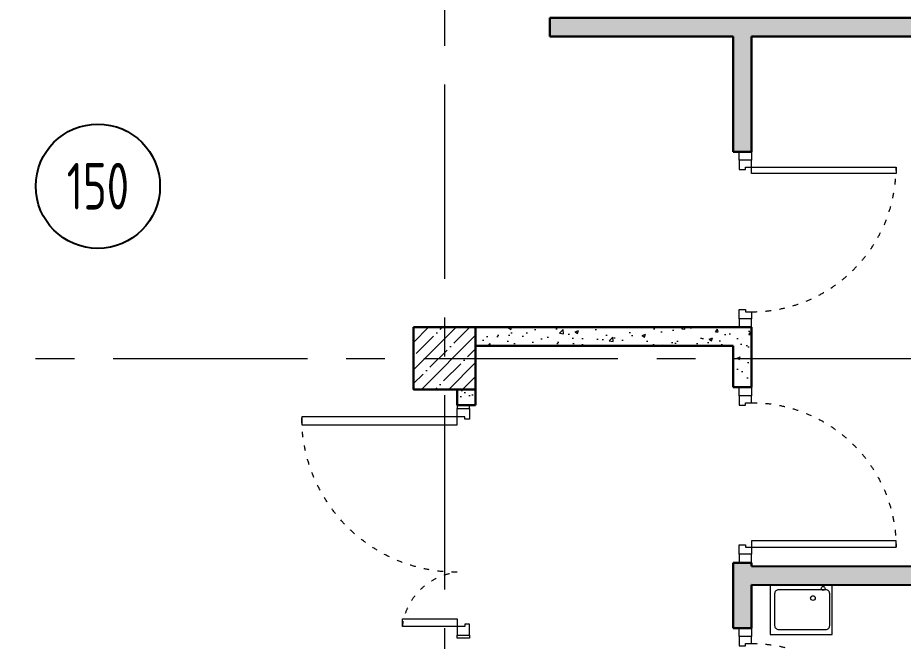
# Model space of a CAD drawing. Header units: millimetres. Extents: x -13407 to 8063098, y -2635 to 109271.
# Drawn here: x -3179 to 2523, y 55574 to 59588 of the extents above; entities that cross this region are included whole.
import ezdxf
from ezdxf.enums import TextEntityAlignment as Align

# ---------------------------------------------------------------- set-up
doc = ezdxf.new("R2010")
doc.units = ezdxf.units.MM
doc.linetypes.add('ACAD_ISO03W100', pattern=[30, 12, -18])
doc.linetypes.add('CENTER', pattern=[2, 1.25, -0.25, 0.25, -0.25])
doc.layers.get('Defpoints').update_dxf_attribs({"color": 6})
for name, color, linetype, lineweight in [('АР_Двери', 5, 'Continuous', 18), ('АР_Колонны', 5, 'Continuous', 30), ('АР_Колонны Штрих', 250, 'Continuous', 5), ('АР_Маркер экспликации', 239, 'Continuous', 13), ('АР_Номер помещения', 1, 'Continuous', 25), ('АР_Оси', 193, 'Continuous', 9), ('АР_Перегородки газоблок', 165, 'Continuous', 30), ('АР_Перегородки газоблок_Штрих', 165, 'Continuous', 5), ('АР_Помещения_площадь', 19, 'Continuous', 9)]:
    doc.layers.add(name, color=color, linetype=linetype, lineweight=lineweight)
doc.layers.add('ТХ_ВК_оборуд.пищеблок', color=250, linetype='Continuous')
doc.layers.get('АР_Маркер экспликации').off()
doc.styles.add('ISOCPEUR', font='isocpeur.ttf', dxfattribs={"width": 0.7})
doc.styles.get("Standard").update_dxf_attribs({"font": 'arial.ttf'})
pattern_1 = [(50, (211803.85, -55205.68), (215.17805, -18.82564), [22.5, -247.5]), (355, (211803.85, -55205.68), (-41.6254, 225.65764), [18, -198]), (100.45144, (211821.79, -55207.25), (173.55265, 206.832), [19.12206, -210.34263]), (46.1842, (211803.85, -55145.68), (320.1724, -49.65578), [33.75, -371.25]), (96.63564, (211830.53, -55149.82), (280.3986, 292.2356), [28.6831, -315.51413]), (351.18416, (211803.85, -55145.68), (280.3986, 292.2356), [27, -297]), (21, (211833.85, -55160.68), (179.07212, -120.78567), [22.5, -247.5]), (326, (211833.85, -55160.68), (72.9946, 217.54501), [18, -198]), (71.45144, (211848.78, -55170.75), (252.06671, 96.75935), [19.12206, -210.34263]), (37.5, (211803.85, -55205.68), (3.647957, 99.868156), [0, -195.6, 0, -201, 0, -198.75]), (7.5, (211803.85, -55205.68), (78.92086, 118.323514), [0, -114.6, 0, -191.1, 0, -75.75]), (327.5, (211736.95, -55205.68), (160.14673, -6.766462), [0, -75, 0, -234, 0, -310.5]), (317.5, (211706.95, -55205.68), (174.95585, 30.031495), [0, -97.5, 0, -155.4, 0, -220.5])]

# ---------------------------------------------------------------- blocks, each defined once
blk = doc.blocks.new('*U301')
at = {"color": 253}
for points in [[(-55, -80), (-55, 0), (-115, 0), (-115, -40), (-100, -40), (-100, -80), (-55, -80)], [(0, 0), (0, -80), (-55, -80), (-55, 0), (0, 0)], [(-1130, 0), (-1130, -80), (-1075, -80), (-1075, 0), (-1130, 0)], [(-1075, -80), (-1075, 0), (-1015, 0), (-1015, -40), (-1030, -40), (-1030, -80), (-1075, -80)]]:
    blk.add_lwpolyline(points, dxfattribs=at)
blk.add_lwpolyline([(-100, -80), (-100, -1010), (-140, -1010), (-140, -80)], close=True, dxfattribs=at)
at = {"color": 253, "linetype": 'ACAD_ISO03W100', "ltscale": 3}
blk.add_arc((-100, -80), 930, 180, 270, dxfattribs=at)
blk = doc.blocks.new('*U302')
at = {"color": 253}
for points in [[(-55, -80), (-55, 0), (-115, 0), (-115, -40), (-100, -40), (-100, -80), (-55, -80)], [(0, 0), (0, -80), (-55, -80), (-55, 0), (0, 0)], [(-1130, 0), (-1130, -80), (-1075, -80), (-1075, 0), (-1130, 0)], [(-1075, -80), (-1075, 0), (-1015, 0), (-1015, -40), (-1030, -40), (-1030, -80), (-1075, -80)]]:
    blk.add_lwpolyline(points, dxfattribs=at)
blk.add_lwpolyline([(-100, -80), (-100, -1010), (-140, -1010), (-140, -80)], close=True, dxfattribs=at)
at = {"color": 253, "linetype": 'ACAD_ISO03W100', "ltscale": 3}
blk.add_arc((-100, -80), 930, 180, 270, dxfattribs=at)
blk = doc.blocks.new('Полуторная_на лестницу')
at = {"color": 253}
for points in [[(75, 80), (75, 1080), (124.9, 1080), (124.9, 80)], [(1375.1, 430), (1375.1, 80), (1425, 80), (1425, 430)]]:
    blk.add_lwpolyline(points, close=True, dxfattribs=at)
for points in [[(0, 0), (0, 80), (20, 80), (20, 0), (0, 0)], [(20, 80), (20, 0), (90, 0), (90, 30), (75, 30), (75, 80), (20, 80)], [(1480, 80), (1480, 0), (1410, 0), (1410, 30), (1425, 30), (1425, 80), (1480, 80)], [(1500, 0), (1500, 80), (1480, 80), (1480, 0), (1500, 0)]]:
    blk.add_lwpolyline(points, dxfattribs=at)
at = {"color": 253, "linetype": 'ACAD_ISO03W100', "ltscale": 3}
for centre, radius, start, end in [((75, 80), 1000, 0, 90), ((1465.4, 39.6), 392.5, 95.9075, 174.0925)]:
    blk.add_arc(centre, radius, start, end, dxfattribs=at)
blk = doc.blocks.new('*U532')
at = {"layer": 'Defpoints', "color": 253}
blk.add_line((4649.5, -5250.3), (4227.1, -5250.3), dxfattribs=at)
at = {"layer": 'АР_Номер помещения', "color": 253}
blk.add_circle((2781.3, -1797.8), 400, dxfattribs=at)
at = {"layer": 'Defpoints', "color": 253, "style": 'ISOCPEUR', "width": 0.7, "flags": 1}
blk.add_attdef('КАТЕГОРИЯ', (-499.2, -2092.2), '', height=250, dxfattribs=at)
at = {"layer": 'Defpoints', "color": 253, "style": 'ISOCPEUR', "width": 0.7}
blk.add_attdef('ПЛОЩАДЬ_ПОМЕЩЕНИЯ', text='', height=200, dxfattribs=at).set_placement((4654.4, -5003.8), align=Align.MIDDLE_RIGHT)
at = {"layer": 'АР_Номер помещения', "color": 253, "style": 'ISOCPEUR', "width": 0.7}
blk.add_attdef('НОМЕР_ПОМЕЩЕНИЯ', text='', height=300, dxfattribs=at).set_placement((2781.3, -1797.8), align=Align.MIDDLE_CENTER)
at = {"layer": 'АР_Помещения_площадь', "color": 253, "lineweight": 30, "width": 0.7, "flags": 104}
blk.add_attdef('ИМЯ_ПОМЕЩЕНИЯ', text='', height=100, dxfattribs=at).set_placement((157.6, 1217.1), align=Align.MIDDLE_CENTER)
blk = doc.blocks.new('*U282')
at = {"color": 253}
for points in [[(-55, -80), (-55, 0), (-115, 0), (-115, -40), (-100, -40), (-100, -80), (-55, -80)], [(0, 0), (0, -80), (-55, -80), (-55, 0), (0, 0)], [(-1130, 0), (-1130, -80), (-1075, -80), (-1075, 0), (-1130, 0)], [(-1075, -80), (-1075, 0), (-1015, 0), (-1015, -40), (-1030, -40), (-1030, -80), (-1075, -80)]]:
    blk.add_lwpolyline(points, dxfattribs=at)
blk.add_lwpolyline([(-100, -80), (-100, -1010), (-140, -1010), (-140, -80)], close=True, dxfattribs=at)
at = {"color": 253, "linetype": 'ACAD_ISO03W100', "ltscale": 3}
blk.add_arc((-100, -80), 930, 180, 270, dxfattribs=at)

msp = doc.modelspace()

# ---------------------------------------------------------------- hatches: boundary and pattern name
at = {"layer": 'АР_Колонны Штрих', "ltscale": 100}
h = msp.add_hatch(dxfattribs=at)
h.set_pattern_fill('ANSI35', color=253, scale=500)
h.set_pattern_definition([(45, (-957682.16, 97466.47), (-88.388348, 88.388348), []), (45, (-957593.77, 97466.47), (-88.388348, 88.388348), [156.25, -31.25, 0, -31.25])])
h.paths.add_polyline_path([(-230.1, 57595), (-630.1, 57595), (-630.1, 57195), (-230.1, 57195)])
at = {"layer": 'АР_Перегородки газоблок_Штрих', "ltscale": 100}
h = msp.add_hatch(dxfattribs=at)
h.set_pattern_fill('AR-CONC', color=253, scale=30)
h.set_pattern_definition(pattern_1)
h.paths.add_polyline_path([(4901.5, 59468.1), (5563.8, 59468.1), (5563.8, 59588.1), (248.5, 59588.1), (248.5, 59468.1), (1427, 59468.1), (1427, 58725), (1547, 58725), (1547, 59468.1), (4781.5, 59468.1), (4781.5, 56055.9), (1547, 56057.4), (1547, 56079.5), (1427, 56079.5), (1427, 55659), (1547, 55659), (1547, 55937.4), (4901.5, 55935.8)])
h = msp.add_hatch(dxfattribs=at)
h.set_pattern_fill('AR-CONC', color=253, scale=30)
h.set_pattern_definition(pattern_1)
h.paths.add_polyline_path([(1547, 57595), (-230.1, 57595), (-230.1, 57475), (1427, 57475), (1427, 57209.5), (1547, 57209.5)])
h = msp.add_hatch(dxfattribs=at)
h.set_pattern_fill('AR-CONC', color=253, scale=30)
h.set_pattern_definition([(50, (211803.85, -55235.68), (215.17805, -18.82564), [22.5, -247.5]), (355, (211803.85, -55235.68), (-41.6254, 225.65764), [18, -198]), (100.45144, (211821.79, -55237.25), (173.55265, 206.832), [19.12206, -210.34263]), (46.1842, (211803.85, -55175.68), (320.1724, -49.65578), [33.75, -371.25]), (96.63564, (211830.53, -55179.82), (280.3986, 292.2356), [28.6831, -315.51413]), (351.18416, (211803.85, -55175.68), (280.3986, 292.2356), [27, -297]), (21, (211833.85, -55190.68), (179.07212, -120.78567), [22.5, -247.5]), (326, (211833.85, -55190.68), (72.9946, 217.54501), [18, -198]), (71.45144, (211848.78, -55200.75), (252.06671, 96.75935), [19.12206, -210.34263]), (37.5, (211803.85, -55235.68), (3.647957, 99.868156), [0, -195.6, 0, -201, 0, -198.75]), (7.5, (211803.85, -55235.68), (78.92086, 118.323514), [0, -114.6, 0, -191.1, 0, -75.75]), (327.5, (211736.95, -55235.68), (160.14673, -6.766462), [0, -75, 0, -234, 0, -310.5]), (317.5, (211706.95, -55235.68), (174.95585, 30.031495), [0, -97.5, 0, -155.4, 0, -220.5])])
h.paths.add_polyline_path([(-230.1, 57195), (-350.1, 57195), (-350.1, 57093), (-230.1, 57093)])

# ---------------------------------------------------------------- linework, layer by layer
at = {"layer": 'АР_Колонны', "color": 253, "ltscale": 100}
msp.add_lwpolyline([(-630.1, 57595), (-230.1, 57595), (-230.1, 57195), (-630.1, 57195)], close=True, dxfattribs=at)
at = {"layer": 'АР_Оси', "color": 253, "linetype": 'CENTER', "ltscale": 1000}
for p, q in [((-430.1, 79157.5), (-430.1, 23425.1)), ((-12563.8, 57395), (70614.6, 57395))]:
    msp.add_line(p, q, dxfattribs=at)
at = {"layer": 'АР_Перегородки газоблок', "color": 253, "ltscale": 100}
for points in [[(248.5, 59468.1), (248.5, 59588.1)], [(248.5, 59588.1), (5563.8, 59588.1)], [(1427, 59468.1), (248.5, 59468.1)], [(1427, 59468.1), (1427, 58725)], [(4781.5, 59468.1), (1547, 59468.1)], [(1547, 59468.1), (1547, 58725)], [(1547, 58725), (1427, 58725)], [(-230.1, 57595), (1547, 57595)], [(1547, 57595), (1547, 57209.5)], [(1547, 57595), (1547, 57209.5)], [(1427, 57475), (-230.1, 57475)], [(1427, 57475), (1427, 57209.5)], [(1427, 57475), (1427, 57209.5)], [(-350.1, 57195), (-350.1, 57093)], [(-230.1, 57195), (-230.1, 57093)], [(1547, 57209.5), (1427, 57209.5)], [(1547, 57209.5), (1427, 57209.5)], [(-230.1, 57093), (-350.1, 57093)], [(1427, 56079.5), (1547, 56079.5)], [(1427, 56079.5), (1427, 55659)], [(1547, 56079.5), (1547, 56057.4)], [(1547, 56057.4), (4781.5, 56055.9)], [(4901.5, 55935.8), (1547, 55937.4)], [(1547, 55937.4), (1547, 55659)], [(1547, 55659), (1427, 55659)]]:
    msp.add_lwpolyline(points, dxfattribs=at)
at = {"layer": 'ТХ_ВК_оборуд.пищеблок', "color": 253, "lineweight": 0}
msp.add_lwpolyline([(2065.9, 55937.4), (1665.9, 55937.4), (1665.9, 55617.4), (2065.9, 55617.4)], close=True, dxfattribs=at)
msp.add_lwpolyline([(2065.9, 55937.4), (1665.9, 55937.4), (1665.9, 55617.4), (2065.9, 55617.4)], close=True, dxfattribs=at)
msp.add_lwpolyline([(2065.9, 55937.4), (1665.9, 55937.4), (1665.9, 55617.4), (2065.9, 55617.4)], close=True, dxfattribs=at)
msp.add_lwpolyline([(2065.9, 55937.4), (1665.9, 55937.4), (1665.9, 55617.4), (2065.9, 55617.4)], close=True, dxfattribs=at)
msp.add_lwpolyline([(2024.9, 55904.9), (1719.9, 55904.9, 0.414214), (1694.9, 55879.9), (1694.9, 55674.9, 0.414214), (1719.9, 55649.9), (2024.9, 55649.9, 0.414214), (2049.9, 55674.9), (2049.9, 55879.9, 0.414214)], format="xyb", close=True, dxfattribs=at)
msp.add_lwpolyline([(2024.9, 55904.9), (1719.9, 55904.9, 0.414214), (1694.9, 55879.9), (1694.9, 55674.9, 0.414214), (1719.9, 55649.9), (2024.9, 55649.9, 0.414214), (2049.9, 55674.9), (2049.9, 55879.9, 0.414214)], format="xyb", close=True, dxfattribs=at)
msp.add_lwpolyline([(2024.9, 55904.9), (1719.9, 55904.9, 0.414214), (1694.9, 55879.9), (1694.9, 55674.9, 0.414214), (1719.9, 55649.9), (2024.9, 55649.9, 0.414214), (2049.9, 55674.9), (2049.9, 55879.9, 0.414214)], format="xyb", close=True, dxfattribs=at)
msp.add_lwpolyline([(2024.9, 55904.9), (1719.9, 55904.9, 0.414214), (1694.9, 55879.9), (1694.9, 55674.9, 0.414214), (1719.9, 55649.9), (2024.9, 55649.9, 0.414214), (2049.9, 55674.9), (2049.9, 55879.9, 0.414214)], format="xyb", close=True, dxfattribs=at)
for centre, radius in [((2007.6, 55913.8), 12.5), ((2007.6, 55913.8), 12.5), ((2007.6, 55913.8), 12.5), ((2007.6, 55913.8), 12.5), ((1941.6, 55852), 14.9), ((1941.6, 55852), 14.9), ((1941.6, 55852), 14.9), ((1941.6, 55852), 14.9)]:
    msp.add_circle(centre, radius, dxfattribs=at)

# ---------------------------------------------------------------- block references
at = {"layer": 'АР_Двери', "color": 253, "rotation": 90.00000000000001}
msp.add_blockref('*U301', (1467, 58725), dxfattribs=at)
at = {"layer": 'АР_Двери', "color": 253, "xscale": -1, "rotation": 90}
for name, p in [('*U282', (1467, 56079.5)), ('Полуторная_на лестницу', (-270.1, 57093)), ('*U302', (1467, 54529))]:
    msp.add_blockref(name, p, dxfattribs=at)
at = {"layer": 'АР_Маркер экспликации', "color": 253}
ref = msp.add_blockref('*U532', (-5443.9, 60301.1), dxfattribs=at)
ref.add_attrib('НОМЕР_ПОМЕЩЕНИЯ', '150', dxfattribs={"layer": 'АР_Номер помещения', "color": 253, "height": 300, "style": 'ISOCPEUR', "width": 0.7}).set_placement((-2662.5, 58503.4), align=Align.MIDDLE_CENTER)
ref.add_attrib('ПЛОЩАДЬ_ПОМЕЩЕНИЯ', '#####', dxfattribs={"layer": 'Defpoints', "color": 253, "height": 200, "style": 'ISOCPEUR', "width": 0.7}).set_placement((-789.5, 55297.3), align=Align.MIDDLE_RIGHT)

doc.saveas('drawing.dxf')
